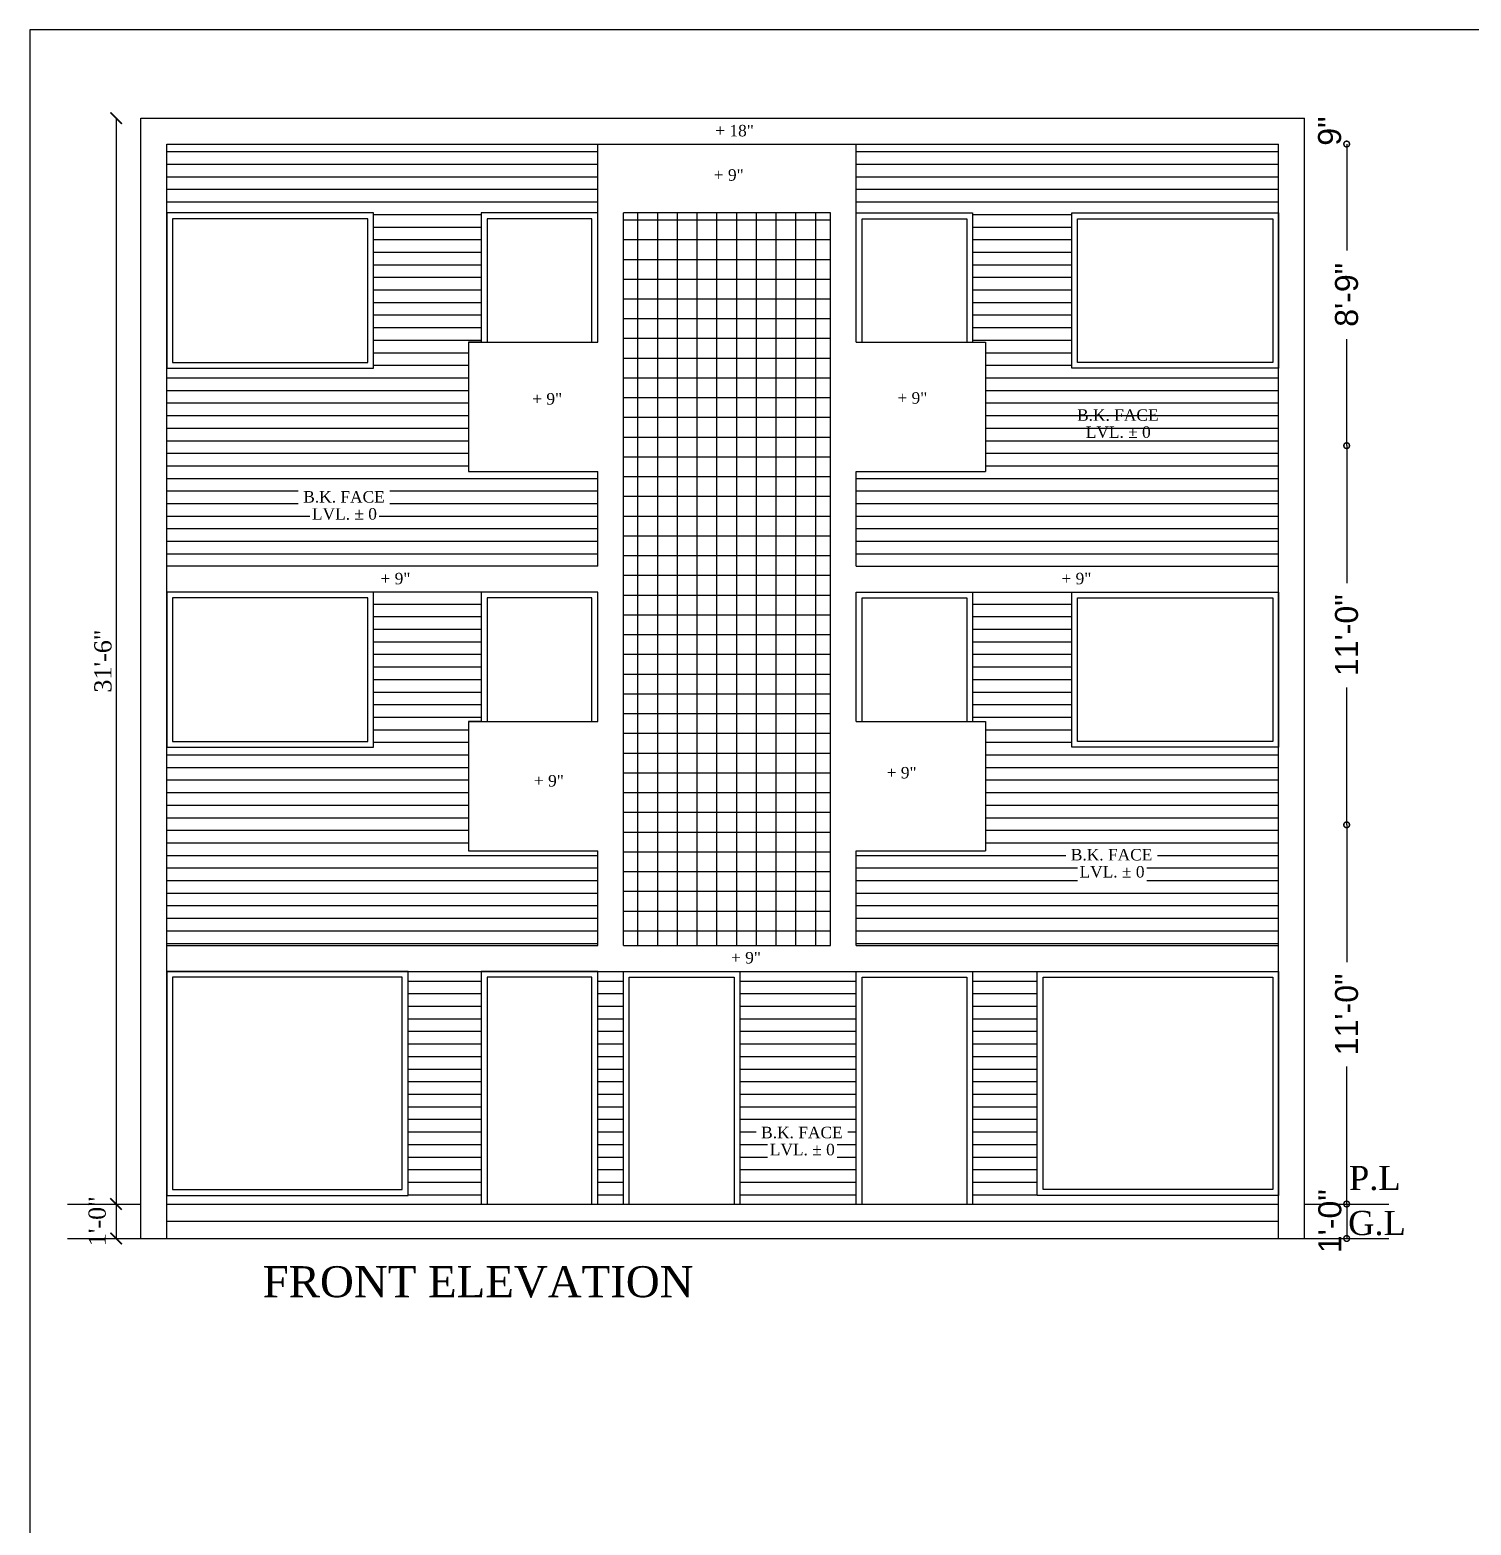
# Model space of a CAD drawing. Header units: feet. Extents: x -3489 to 100857, y -7396 to -4185.
# Drawn here: x 97909 to 98411, y -6837 to -6316 of the extents above; entities that cross this region are included whole.
import ezdxf
from ezdxf.enums import TextEntityAlignment as Align

# ---------------------------------------------------------------- set-up
doc = ezdxf.new("R2010")
doc.units = ezdxf.units.FT
doc.header["$MEASUREMENT"] = 0
doc.layers.add('TEXT', color=5, linetype='Continuous')
doc.layers.add('WALL', color=1, linetype='Continuous')
doc.styles.add('33', font='arial.ttf', dxfattribs={"height": 8})
doc.styles.add('VEENU', font='times.ttf')
doc.styles.add('VINOD', font='times.ttf')
doc.dimstyles.new('Standard$0', dxfattribs={"dimtxt": 9, "dimasz": 9, "dimexe": 9, "dimexo": 9, "dimgap": 4.8125, "dimtad": 0, "dimdec": 3, "dimzin": 3, "dimdsep": 46, "dimlunit": 4, "dimtxsty": '33', "dimblk": 'DOTSMALL', "dimblk1": 'ARCHTICK', "dimblk2": 'ARCHTICK', "dimcen": 0.09, "dimclrd": 256, "dimclre": 256, "dimclrt": 256, "dimadec": 0, "dimazin": 0, "dimtfac": 0.75, "dimtdec": 3, "dimtix": 1, "dimtofl": 0, "dimtmove": 2, "dimatfit": 3, "dimldrblk": 'DOTSMALL', "dimfxl": 1, "dimtolj": 1, "dimtzin": 0, "dimlwd": -1, "dimlwe": -1, "dimarcsym": 0})

# ---------------------------------------------------------------- blocks, each defined once
blk = doc.blocks.new('_ArchTick')
at = {"color": 0, "linetype": 'ByBlock', "const_width": 0.15}
blk.add_lwpolyline([(-0.5, -0.5), (0.5, 0.5)], dxfattribs=at)
blk = doc.blocks.new('*D157')
at = {"transparency": 16777216}
blk.add_line((97939.12, -6346.85), (97939.12, -6724.85), dxfattribs=at)
at = {"layer": 'Defpoints', "color": 0, "transparency": 16777216}
for p in [(97947.75, -6346.85), (97939.12, -6724.85), (97947.75, -6724.85)]:
    blk.add_point(p, dxfattribs=at)
at = {"transparency": 16777216, "xscale": 4, "yscale": 4, "zscale": 4}
for p, rotation in [((97939.12, -6346.85), 90), ((97939.12, -6724.85), 270)]:
    blk.add_blockref('_ArchTick', p, dxfattribs=dict(at, rotation=rotation))
at = {"lineweight": 25, "transparency": 16777216, "insert": (97934.57, -6535.85), "char_height": 6, "attachment_point": 5, "rotation": 90, "style": 'VINOD'}
blk.add_mtext('\\A1;31\'-6"', dxfattribs=at)
blk = doc.blocks.new('*D158')
at = {"transparency": 16777216}
blk.add_line((97939.12, -6724.85), (97939.12, -6736.85), dxfattribs=at)
at = {"layer": 'Defpoints', "color": 0, "transparency": 16777216}
for p in [(97947.75, -6724.85), (97939.12, -6736.85), (97947.75, -6736.85)]:
    blk.add_point(p, dxfattribs=at)
at = {"transparency": 16777216, "xscale": 4, "yscale": 4, "zscale": 4}
for p, rotation in [((97939.12, -6724.85), 90), ((97939.12, -6736.85), 270)]:
    blk.add_blockref('_ArchTick', p, dxfattribs=dict(at, rotation=rotation))
at = {"lineweight": 25, "transparency": 16777216, "insert": (97932.57, -6730.85), "char_height": 6, "attachment_point": 5, "rotation": 90, "style": 'VINOD'}
blk.add_mtext('\\A1;1\'-0"', dxfattribs=at)
blk = doc.blocks.new('*D56')
at = {"layer": 'Defpoints', "color": 0, "transparency": 16777216}
for p in [(98353.5, -6346.85), (98353.5, -6355.85), (98367.43, -6355.85)]:
    blk.add_point(p, dxfattribs=at)
at = {"lineweight": 25, "transparency": 16777216, "insert": (98361.52, -6351.35), "char_height": 8, "attachment_point": 5, "rotation": 90, "style": '33'}
blk.add_mtext('\\A1;9"', dxfattribs=at)
blk = doc.blocks.new('_DotSmall')
at = {"color": 0, "linetype": 'ByBlock', "const_width": 0.5}
blk.add_lwpolyline([(-0.0625, 0, 1), (0.0625, 0, 1)], format="xyb", close=True, dxfattribs=at)
blk = doc.blocks.new('*D57')
at = {"transparency": 16777216}
for p, q in [((98367.43, -6355.85), (98367.43, -6392.9)), ((98367.43, -6460.85), (98367.43, -6423.8))]:
    blk.add_line(p, q, dxfattribs=at)
at = {"layer": 'Defpoints', "color": 0, "transparency": 16777216}
for p in [(98342.05, -6355.85), (98353.5, -6460.85), (98367.43, -6460.85)]:
    blk.add_point(p, dxfattribs=at)
at = {"transparency": 16777216, "xscale": 4, "yscale": 4, "zscale": 4}
for p, rotation in [((98367.43, -6355.85), 90), ((98367.43, -6460.85), 270)]:
    blk.add_blockref('_DotSmall', p, dxfattribs=dict(at, rotation=rotation))
at = {"lineweight": 25, "transparency": 16777216, "insert": (98367.43, -6408.35), "char_height": 8, "attachment_point": 5, "rotation": 90, "style": '33'}
blk.add_mtext('\\A1;8\'-9"', dxfattribs=at)
blk = doc.blocks.new('*D58')
at = {"transparency": 16777216}
for p, q in [((98367.43, -6460.85), (98367.43, -6508.68)), ((98367.43, -6592.85), (98367.43, -6545.03))]:
    blk.add_line(p, q, dxfattribs=at)
at = {"layer": 'Defpoints', "color": 0, "transparency": 16777216}
for p in [(98353.5, -6460.85), (98353.5, -6592.85), (98367.43, -6592.85)]:
    blk.add_point(p, dxfattribs=at)
at = {"transparency": 16777216, "xscale": 4, "yscale": 4, "zscale": 4}
for p, rotation in [((98367.43, -6460.85), 90), ((98367.43, -6592.85), 270)]:
    blk.add_blockref('_DotSmall', p, dxfattribs=dict(at, rotation=rotation))
at = {"lineweight": 25, "transparency": 16777216, "insert": (98367.43, -6526.85), "char_height": 8, "attachment_point": 5, "rotation": 90, "style": '33'}
blk.add_mtext('\\A1;11\'-0"', dxfattribs=at)
blk = doc.blocks.new('*D59')
at = {"transparency": 16777216}
for p, q in [((98367.43, -6592.85), (98367.43, -6640.68)), ((98367.43, -6724.85), (98367.43, -6677.03))]:
    blk.add_line(p, q, dxfattribs=at)
at = {"layer": 'Defpoints', "color": 0, "transparency": 16777216}
for p in [(98353.5, -6592.85), (98353.5, -6724.85), (98367.43, -6724.85)]:
    blk.add_point(p, dxfattribs=at)
at = {"transparency": 16777216, "xscale": 4, "yscale": 4, "zscale": 4}
for p, rotation in [((98367.43, -6592.85), 90), ((98367.43, -6724.85), 270)]:
    blk.add_blockref('_DotSmall', p, dxfattribs=dict(at, rotation=rotation))
at = {"lineweight": 25, "transparency": 16777216, "insert": (98367.43, -6658.85), "char_height": 8, "attachment_point": 5, "rotation": 90, "style": '33'}
blk.add_mtext('\\A1;11\'-0"', dxfattribs=at)
blk = doc.blocks.new('*D60')
at = {"transparency": 16777216}
blk.add_line((98367.43, -6724.85), (98367.43, -6736.85), dxfattribs=at)
at = {"layer": 'Defpoints', "color": 0, "transparency": 16777216}
for p in [(98344.5, -6724.85), (98353.5, -6736.85), (98367.43, -6736.85)]:
    blk.add_point(p, dxfattribs=at)
at = {"transparency": 16777216, "xscale": 4, "yscale": 4, "zscale": 4}
for p, rotation in [((98367.43, -6724.85), 90), ((98367.43, -6736.85), 270)]:
    blk.add_blockref('_DotSmall', p, dxfattribs=dict(at, rotation=rotation))
at = {"lineweight": 25, "transparency": 16777216, "insert": (98361.62, -6730.85), "char_height": 8, "attachment_point": 5, "rotation": 90, "style": '33'}
blk.add_mtext('\\A1;1\'-0"', dxfattribs=at)

msp = doc.modelspace()

# ---------------------------------------------------------------- hatches: boundary and pattern name
at = {"layer": 'WALL'}
h = msp.add_hatch(dxfattribs=at)
h.set_pattern_fill('ANSI31', color=0, scale=35, angle=135)
h.set_pattern_definition([(180, (6250.1297, -614.1174), (-9e-16, -4.375), [])])
h.paths.add_polyline_path([(98061.74596, -6556.85343), (98066.24596, -6556.85343), (98066.24596, -6511.85343), (98028.74596, -6511.85343), (98028.74596, -6565.85343), (97956.74596, -6565.85343), (97956.74596, -6634.85343), (98106.74596, -6634.85343), (98106.74596, -6601.85343), (98061.74596, -6601.85343)])
h.paths.add_polyline_path([(98106.74596, -6469.85343), (98061.74596, -6469.85343), (98061.74596, -6424.85343), (98066.24596, -6424.85343), (98066.24596, -6379.85343), (98106.74596, -6379.85343), (98106.74596, -6355.85343), (97956.74596, -6355.85343), (97956.74596, -6379.85343), (98028.74596, -6379.85343), (98028.74596, -6433.85343), (97956.74596, -6433.85343), (97956.74596, -6502.85343), (98106.74596, -6502.85343)])
h.paths.add_polyline_path([(98343.74596, -6433.85343), (98271.74596, -6433.85343), (98271.74596, -6379.85343), (98343.74596, -6379.85343), (98343.74596, -6355.85343), (98196.74596, -6355.85343), (98196.74596, -6379.85343), (98237.24596, -6379.85343), (98237.24596, -6424.85343), (98241.74596, -6424.85343), (98241.74596, -6469.85343), (98196.74596, -6469.85343), (98196.74596, -6502.85343), (98343.74596, -6502.85343)])
h.paths.add_polyline_path([(98343.74596, -6565.85343), (98271.74596, -6565.85343), (98271.74596, -6511.85343), (98237.24596, -6511.85343), (98237.24596, -6556.85343), (98241.74596, -6556.85343), (98241.74596, -6601.85343), (98196.74596, -6601.85343), (98196.74596, -6634.85343), (98343.74596, -6634.85343)])
h.paths.add_polyline_path([(98259.74596, -6643.85343), (98237.24596, -6643.85343), (98237.24596, -6724.85343), (98343.74596, -6724.85343), (98343.74596, -6721.85343), (98259.74596, -6721.85343)])
h.paths.add_polyline_path([(98196.74596, -6643.85343), (98156.24596, -6643.85343), (98156.24596, -6724.85343), (98196.74596, -6724.85343)])
h.paths.add_polyline_path([(98115.74596, -6643.85343), (98106.74596, -6643.85343), (98106.74596, -6724.85343), (98115.74596, -6724.85343)])
h.paths.add_polyline_path([(98066.24596, -6643.85343), (98040.74596, -6643.85343), (98040.74596, -6721.85343), (97956.74596, -6721.85343), (97956.74596, -6724.85343), (98066.24596, -6724.85343)])
h.paths.add_polyline_path([(98006.53143, -6487.68837), (98030.67707, -6487.68837), (98030.67707, -6481.56725), (98006.53143, -6481.56725)], flags=16)
h.paths.add_polyline_path([(98002.50178, -6481.76003), (98034.40949, -6481.76003), (98034.40949, -6475.62593), (98002.50178, -6475.62593)], flags=16)
h.paths.add_polyline_path([(98273.69345, -6612.26867), (98297.83909, -6612.26867), (98297.83909, -6606.14755), (98273.69345, -6606.14755)], flags=16)
h.paths.add_polyline_path([(98269.6638, -6606.34033), (98301.57151, -6606.34033), (98301.57151, -6600.20623), (98269.6638, -6600.20623)], flags=16)
h.paths.add_polyline_path([(98165.89859, -6708.97859), (98190.04423, -6708.97859), (98190.04423, -6702.85746), (98165.89859, -6702.85746)], flags=16)
h.paths.add_polyline_path([(98161.86894, -6703.05025), (98193.77666, -6703.05025), (98193.77666, -6696.91615), (98161.86894, -6696.91615)], flags=16)
h = msp.add_hatch(dxfattribs=at)
h.set_pattern_fill('ANSI37', color=0, scale=55, angle=45)
h.set_pattern_definition([(90, (6250.13, -614.1174), (-6.875, 1e-15), []), (180, (6250.13, -614.1174), (-1e-15, -6.875), [])])
h.paths.add_polyline_path([(98187.74596, -6379.85343), (98115.74596, -6379.85343), (98115.74596, -6634.85343), (98187.74596, -6634.85343)])

# ---------------------------------------------------------------- linework, layer by layer
for p, q in [((97947.74596, -6736.85343), (97947.74596, -6346.85343)), ((97947.74596, -6346.85343), (98352.74596, -6346.85343)), ((98352.74596, -6736.85343), (98352.74596, -6346.85343)), ((97956.74596, -6736.85343), (97956.74596, -6355.85343)), ((97956.74596, -6355.85343), (98343.74596, -6355.85343)), ((98106.74596, -6424.85343), (98106.74596, -6355.85343)), ((98196.74596, -6424.85343), (98196.74596, -6355.85343)), ((98343.74596, -6736.85343), (98343.74596, -6355.85343)), ((98115.74596, -6634.85343), (98115.74596, -6379.85343)), ((98187.74596, -6379.85343), (98115.74596, -6379.85343)), ((98187.74596, -6634.85343), (98187.74596, -6379.85343)), ((98061.74596, -6424.85343), (98106.74596, -6424.85343)), ((98196.74596, -6424.85343), (98241.74596, -6424.85343)), ((98061.74596, -6469.85343), (98106.74596, -6469.85343)), ((98106.74596, -6502.85343), (98106.74596, -6469.85343)), ((98196.74596, -6502.85343), (98196.74596, -6469.85343)), ((98196.74596, -6469.85343), (98241.74596, -6469.85343)), ((98106.74596, -6502.85343), (97956.74596, -6502.85343)), ((98196.74596, -6502.85343), (98343.74596, -6502.85343)), ((98106.74596, -6511.85343), (97956.74596, -6511.85343)), ((98106.74596, -6556.85343), (98106.74596, -6511.85343)), ((98196.74596, -6556.85343), (98196.74596, -6511.85343)), ((98196.74596, -6511.85343), (98343.74596, -6511.85343)), ((98061.74596, -6556.85343), (98106.74596, -6556.85343)), ((98196.74596, -6556.85343), (98241.74596, -6556.85343)), ((98061.74596, -6601.85343), (98106.74596, -6601.85343)), ((98106.74596, -6634.85343), (98106.74596, -6601.85343)), ((98196.74596, -6601.85343), (98241.74596, -6601.85343)), ((98196.74596, -6634.85343), (98196.74596, -6601.85343)), ((97956.74596, -6634.85343), (98106.74596, -6634.85343)), ((98115.74596, -6634.85343), (98187.74596, -6634.85343)), ((98196.74596, -6634.85343), (98343.74596, -6634.85343)), ((97956.74596, -6643.85343), (98343.74596, -6643.85343)), ((97922.18115, -6724.85343), (97947.74596, -6724.85343)), ((97956.74596, -6724.85343), (98343.74596, -6724.85343)), ((98352.74596, -6724.85343), (98382.12085, -6724.85343)), ((97956.74596, -6730.85343), (98343.74596, -6730.85343)), ((97922.18115, -6736.85343), (98382.12085, -6736.85343))]:
    msp.add_line(p, q, dxfattribs=at)
for points in [[(97909.12966, -7396.11737), (99637.12966, -7396.11737), (99637.12966, -6316.11737), (97909.12966, -6316.11737)], [(98026.74596, -6381.85343), (97958.74596, -6381.85343), (97958.74596, -6431.85343), (98026.74596, -6431.85343)], [(98273.74596, -6381.85343), (98341.74596, -6381.85343), (98341.74596, -6431.85343), (98273.74596, -6431.85343)], [(98026.74596, -6513.85343), (97958.74596, -6513.85343), (97958.74596, -6563.85343), (98026.74596, -6563.85343)], [(98273.74596, -6513.85343), (98341.74596, -6513.85343), (98341.74596, -6563.85343), (98273.74596, -6563.85343)], [(98038.74596, -6645.85343), (97958.74596, -6645.85343), (97958.74596, -6719.85343), (98038.74596, -6719.85343)], [(98261.74596, -6645.85343), (98341.74596, -6645.85343), (98341.74596, -6719.85343), (98261.74596, -6719.85343)]]:
    msp.add_lwpolyline(points, close=True, dxfattribs=at)
for points in [[(98028.74596, -6379.85343), (97956.74596, -6379.85343), (97956.74596, -6433.85343), (98028.74596, -6433.85343), (98028.74596, -6379.85343)], [(98106.74596, -6424.85343), (98106.74596, -6379.85343), (98066.24596, -6379.85343), (98066.24596, -6424.85343)], [(98196.74596, -6424.85343), (98196.74596, -6379.85343), (98237.24596, -6379.85343), (98237.24596, -6424.85343)], [(98271.74596, -6379.85343), (98343.74596, -6379.85343), (98343.74596, -6433.85343), (98271.74596, -6433.85343), (98271.74596, -6379.85343)], [(98104.74596, -6424.85343), (98104.74596, -6381.85343), (98068.24596, -6381.85343), (98068.24596, -6424.85343)], [(98198.74596, -6424.85343), (98198.74596, -6381.85343), (98235.24596, -6381.85343), (98235.24596, -6424.85343)], [(98066.24596, -6424.85343), (98061.74596, -6424.85343), (98061.74596, -6469.85343)], [(98237.24596, -6424.85343), (98241.74596, -6424.85343), (98241.74596, -6469.85343)], [(98028.74596, -6511.85343), (97956.74596, -6511.85343), (97956.74596, -6565.85343), (98028.74596, -6565.85343), (98028.74596, -6511.85343)], [(98106.74596, -6556.85343), (98106.74596, -6511.85343), (98066.24596, -6511.85343), (98066.24596, -6556.85343)], [(98104.74596, -6556.85343), (98104.74596, -6513.85343), (98068.24596, -6513.85343), (98068.24596, -6556.85343)], [(98196.74596, -6556.85343), (98196.74596, -6511.85343), (98237.24596, -6511.85343), (98237.24596, -6556.85343)], [(98198.74596, -6556.85343), (98198.74596, -6513.85343), (98235.24596, -6513.85343), (98235.24596, -6556.85343)], [(98271.74596, -6511.85343), (98343.74596, -6511.85343), (98343.74596, -6565.85343), (98271.74596, -6565.85343), (98271.74596, -6511.85343)], [(98066.24596, -6556.85343), (98061.74596, -6556.85343), (98061.74596, -6601.85343)], [(98237.24596, -6556.85343), (98241.74596, -6556.85343), (98241.74596, -6601.85343)], [(98040.74596, -6643.85343), (97956.74596, -6643.85343), (97956.74596, -6721.85343), (98040.74596, -6721.85343), (98040.74596, -6643.85343)], [(98106.74596, -6724.85343), (98106.74596, -6643.85343), (98066.24596, -6643.85343), (98066.24596, -6724.85343)], [(98104.74596, -6724.85343), (98104.74596, -6645.85343), (98068.24596, -6645.85343), (98068.24596, -6724.85343)], [(98115.74596, -6724.85343), (98115.74596, -6643.85343), (98156.24596, -6643.85343), (98156.24596, -6724.85343)], [(98117.74596, -6724.85343), (98117.74596, -6645.85343), (98154.24596, -6645.85343), (98154.24596, -6724.85343)], [(98196.74596, -6724.85343), (98196.74596, -6643.85343), (98237.24596, -6643.85343), (98237.24596, -6724.85343)], [(98198.74596, -6724.85343), (98198.74596, -6645.85343), (98235.24596, -6645.85343), (98235.24596, -6724.85343)], [(98259.74596, -6643.85343), (98343.74596, -6643.85343), (98343.74596, -6721.85343), (98259.74596, -6721.85343), (98259.74596, -6643.85343)]]:
    msp.add_lwpolyline(points, dxfattribs=at)

# ---------------------------------------------------------------- texts
at = {"layer": 'TEXT', "lineweight": 25, "style": 'VEENU'}
for s, p in [(' + 18"', (98153.63044, -6351.19)), (' + 9"', (98151.60357, -6366.62441)), (' + 9"', (98088.4144, -6444.56585)), (' + 9"', (98215.50708, -6444.2453)), ('B.K. FACE', (98287.77762, -6450.21396)), ('LVL. %%P 0', (98287.92623, -6456.14878)), ('B.K. FACE', (98018.45564, -6478.69298)), ('LVL. %%P 0', (98018.60425, -6484.62781)), (' + 9"', (98035.60357, -6507.12441)), (' + 9"', (98272.60357, -6507.12441)), (' + 9"', (98211.77989, -6574.70335)), (' + 9"', (98089.00794, -6577.53048)), ('B.K. FACE', (98285.61766, -6603.27328)), ('LVL. %%P 0', (98285.76627, -6609.20811)), (' + 9"', (98157.60357, -6639.12441)), ('B.K. FACE', (98177.8228, -6699.9832)), ('LVL. %%P 0', (98177.97141, -6705.91803))]:
    msp.add_text(s, height=4, dxfattribs=at).set_placement(p, align=Align.MIDDLE)
at = {"layer": 'TEXT', "lineweight": -3, "style": 'VINOD'}
msp.add_text('FRONT ELEVATION', height=10.8, dxfattribs=at).set_placement((98065.12575, -6751.95347), align=Align.MIDDLE)
at = {"layer": 'TEXT', "char_height": 8.4, "width": 265.5190396, "attachment_point": 2, "style": 'VINOD'}
for s, insert in [('P.L', (98377.22939, -6711.58911)), ('G.L', (98377.98297, -6727.25321))]:
    msp.add_mtext(s, dxfattribs=dict(at, insert=insert))

# ---------------------------------------------------------------- dimensions: what is measured, and where the dimension line sits
at = {"lineweight": 25}
for base, p1, p2, override, picture, middle in [((97939.12079, -6724.85343), (97947.74596, -6346.85343), (97947.74596, -6724.85343), {"dimtxt": 6, "dimasz": 4, "dimexe": 1.25, "dimexo": 7.5, "dimgap": 1.5, "dimtad": 1, "dimdec": 2, "dimtxsty": 'VINOD', "dimblk": 'ArchTick', "dimse1": 1, "dimse2": 1, "dimtfac": 1, "dimtdec": 1, "dimtix": 0, "dimfxl": 2}, '*D157', (97934.56888, -6535.85343)), ((98367.43341, -6460.85343), (98342.04971, -6355.85343), (98353.49599, -6460.85343), {"dimtxt": 6, "dimasz": 4, "dimdec": 2, "dimse1": 1, "dimse2": 1}, '*D57', (98367.43341, -6408.35343)), ((98367.43341, -6592.85343), (98353.49599, -6460.85343), (98353.49599, -6592.85343), {"dimtxt": 6, "dimasz": 4, "dimdec": 2, "dimse1": 1, "dimse2": 1}, '*D58', (98367.43341, -6526.85343)), ((98367.43341, -6724.85343), (98353.49599, -6592.85343), (98353.49599, -6724.85343), {"dimtxt": 6, "dimasz": 4, "dimdec": 2, "dimse1": 1, "dimse2": 1}, '*D59', (98367.43341, -6658.85343)), ((97939.12079, -6736.85343), (97947.74596, -6724.85343), (97947.74596, -6736.85343), {"dimtxt": 6, "dimasz": 4, "dimexe": 1.25, "dimexo": 7.5, "dimgap": 1.5, "dimtad": 1, "dimdec": 2, "dimtxsty": 'VINOD', "dimblk": 'ArchTick', "dimse1": 1, "dimse2": 1, "dimtfac": 1, "dimtdec": 1, "dimtix": 0, "dimfxl": 2}, '*D158', (97932.56888, -6730.85343))]:
    dim = msp.add_linear_dim(base=base, p1=p1, p2=p2, angle=90, dimstyle='Standard$0', override=override, dxfattribs=at)
    dim.commit()
    dim.dimension.update_dxf_attribs({"geometry": picture, "text_midpoint": middle})
for base, p1, p2, picture, middle in [((98367.43341, -6355.85343), (98353.49599, -6346.85343), (98353.49599, -6355.85343), '*D56', (98361.51518, -6351.35343)), ((98367.43341, -6736.85343), (98344.49599, -6724.85343), (98353.49599, -6736.85343), '*D60', (98361.62328, -6730.85343))]:
    dim = msp.add_linear_dim(base=base, p1=p1, p2=p2, angle=90, dimstyle='Standard$0', override={"dimtxt": 6, "dimasz": 4, "dimdec": 2, "dimse1": 1, "dimse2": 1}, dxfattribs=at)
    dim.commit()
    dim.dimension.update_dxf_attribs({"geometry": picture, "text_midpoint": middle, "dimtype": 160})

doc.saveas('drawing.dxf')
